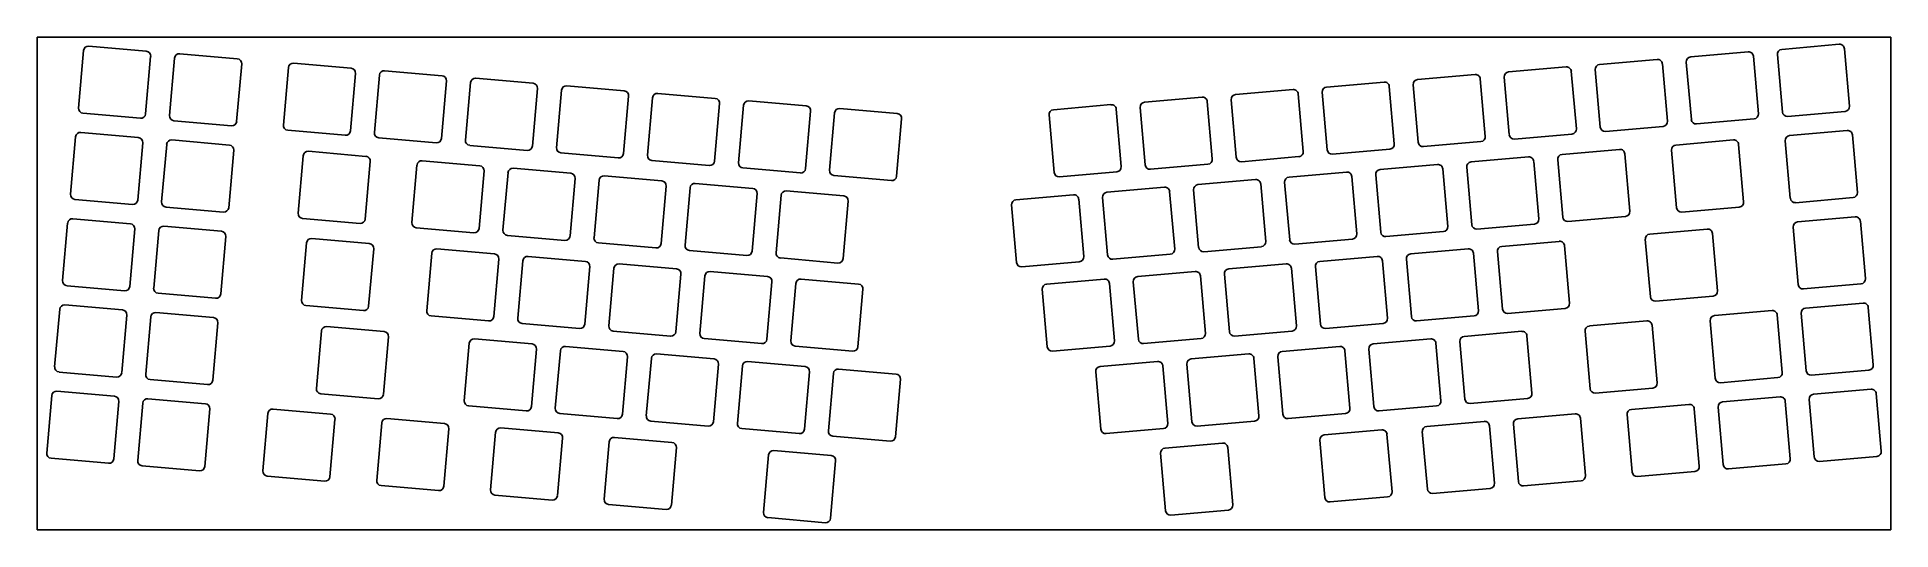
# Model space of a CAD drawing. Header units: millimetres. Extents: x 9 to 395, y -106 to -3.
import ezdxf

# ---------------------------------------------------------------- set-up
doc = ezdxf.new("R2010")
doc.units = ezdxf.units.MM

msp = doc.modelspace()

# ---------------------------------------------------------------- linework, layer by layer
for p, q in [((9.12, -3.13), (394.61, -3.13)), ((9.12, -105.6), (9.12, -3.13)), ((394.61, -105.6), (394.61, -3.13)), ((18.8, -5.94), (17.75, -17.89)), ((19.88, -5.03), (31.83, -6.07)), ((32.74, -7.16), (31.7, -19.11)), ((37.72, -7.5), (36.68, -19.46)), ((38.81, -6.6), (50.76, -7.64)), ((352.97, -7.25), (364.92, -6.2)), ((366.01, -7.11), (367.05, -19.07)), ((370.99, -6.76), (372.03, -18.72)), ((371.9, -5.68), (383.85, -4.63)), ((384.94, -5.54), (385.98, -17.5)), ((51.67, -8.72), (50.62, -20.68)), ((61.38, -9.47), (60.34, -21.42)), ((62.47, -8.56), (74.42, -9.6)), ((75.33, -10.69), (74.28, -22.64)), ((80.31, -11.03), (79.27, -22.99)), ((81.39, -10.13), (93.35, -11.17)), ((296.19, -11.96), (308.14, -10.91)), ((314.21, -11.47), (315.25, -23.42)), ((315.11, -10.39), (327.07, -9.34)), ((328.15, -10.25), (329.2, -22.2)), ((333.13, -9.9), (334.18, -21.86)), ((334.04, -8.82), (346, -7.77)), ((347.08, -8.68), (348.13, -20.64)), ((352.06, -8.33), (353.11, -20.29)), ((94.26, -12.25), (93.21, -24.21)), ((99.24, -12.6), (98.19, -24.56)), ((100.32, -11.69), (112.28, -12.74)), ((113.19, -13.82), (112.14, -25.78)), ((118.17, -14.17), (117.12, -26.13)), ((119.25, -13.26), (131.2, -14.31)), ((132.11, -15.39), (131.07, -27.35)), ((138.18, -14.83), (150.13, -15.88)), ((258.33, -15.09), (270.29, -14.05)), ((271.37, -14.96), (272.42, -26.91)), ((276.35, -14.61), (277.4, -26.56)), ((277.26, -13.52), (289.21, -12.48)), ((290.3, -13.39), (291.34, -25.34)), ((295.28, -13.04), (296.32, -24.99)), ((309.22, -11.82), (310.27, -23.77)), ((18.66, -18.97), (30.61, -20.02)), ((137.09, -15.74), (136.05, -27.69)), ((151.04, -16.96), (150, -28.92)), ((156.02, -17.31), (154.98, -29.26)), ((157.11, -16.4), (169.06, -17.45)), ((169.97, -18.53), (168.92, -30.48)), ((174.95, -18.88), (173.9, -30.83)), ((176.03, -17.97), (187.99, -19.02)), ((220.48, -18.23), (232.43, -17.18)), ((233.51, -18.09), (234.56, -30.05)), ((238.49, -17.75), (239.54, -29.7)), ((239.4, -16.66), (251.36, -15.62)), ((252.44, -16.52), (253.49, -28.48)), ((257.42, -16.18), (258.47, -28.13)), ((373.12, -19.63), (385.07, -18.58)), ((18.22, -22.96), (30.18, -24)), ((37.59, -20.54), (49.54, -21.59)), ((61.25, -22.5), (73.2, -23.55)), ((188.9, -20.1), (187.85, -32.05)), ((219.57, -19.31), (220.61, -31.27)), ((335.26, -22.76), (347.22, -21.72)), ((354.19, -21.2), (366.14, -20.15)), ((373.55, -23.61), (385.51, -22.57)), ((17.14, -23.87), (16.09, -35.82)), ((31.09, -25.09), (30.04, -37.04)), ((36.07, -25.44), (35.02, -37.39)), ((37.15, -24.53), (49.11, -25.57)), ((50.01, -26.66), (48.97, -38.61)), ((65.54, -26.88), (77.5, -27.93)), ((80.17, -24.07), (92.13, -25.12)), ((99.1, -25.64), (111.06, -26.69)), ((278.48, -27.47), (290.43, -26.43)), ((297.41, -25.9), (309.36, -24.86)), ((316.33, -24.33), (328.29, -23.29)), ((326.23, -27.53), (338.19, -26.49)), ((348.99, -26.66), (350.03, -38.61)), ((349.89, -25.57), (361.85, -24.53)), ((362.93, -25.44), (363.98, -37.39)), ((372.64, -24.7), (373.69, -36.65)), ((386.59, -23.47), (387.64, -35.43)), ((64.46, -27.79), (63.41, -39.74)), ((78.41, -29.01), (77.36, -40.96)), ((88.12, -29.75), (87.07, -41.7)), ((89.2, -28.84), (101.16, -29.89)), ((108.13, -30.41), (120.08, -31.46)), ((118.03, -27.21), (129.98, -28.26)), ((136.96, -28.78), (148.91, -29.82)), ((155.89, -30.35), (167.84, -31.39)), ((240.62, -30.61), (252.58, -29.56)), ((259.55, -29.04), (271.51, -27.99)), ((288.38, -30.67), (300.33, -29.63)), ((301.42, -30.53), (302.46, -42.49)), ((306.4, -30.19), (307.44, -42.14)), ((307.31, -29.1), (319.26, -28.06)), ((320.34, -28.97), (321.39, -40.92)), ((325.33, -28.62), (326.37, -40.57)), ((339.27, -27.4), (340.32, -39.35)), ((102.07, -30.97), (101.02, -42.92)), ((107.05, -31.32), (106, -43.27)), ((120.99, -32.54), (119.95, -44.49)), ((125.97, -32.89), (124.93, -44.84)), ((127.06, -31.98), (139.01, -33.02)), ((139.92, -34.11), (138.88, -46.06)), ((144.9, -34.46), (143.86, -46.41)), ((145.99, -33.55), (157.94, -34.59)), ((174.81, -31.92), (186.77, -32.96)), ((221.7, -32.18), (233.65, -31.13)), ((231.6, -35.38), (243.55, -34.33)), ((250.52, -33.81), (262.48, -32.76)), ((263.56, -33.67), (264.61, -45.63)), ((268.54, -33.32), (269.59, -45.28)), ((269.45, -32.24), (281.41, -31.19)), ((282.49, -32.1), (283.54, -44.06)), ((287.47, -31.75), (288.52, -43.71)), ((17, -36.9), (28.96, -37.95)), ((35.93, -38.47), (47.89, -39.52)), ((158.85, -35.68), (157.8, -47.63)), ((163.83, -36.03), (162.78, -47.98)), ((164.91, -35.12), (176.87, -36.16)), ((177.78, -37.25), (176.73, -49.2)), ((211.76, -38.03), (212.81, -49.98)), ((212.67, -36.95), (224.62, -35.9)), ((225.71, -36.81), (226.75, -48.76)), ((230.69, -36.46), (231.73, -48.42)), ((244.63, -35.24), (245.68, -47.2)), ((249.61, -34.89), (250.66, -46.85)), ((351.11, -39.52), (363.07, -38.47)), ((374.77, -37.56), (386.73, -36.51)), ((15.48, -41.8), (14.44, -53.75)), ((16.57, -40.89), (28.52, -41.94)), ((64.32, -40.83), (76.28, -41.87)), ((308.53, -43.05), (320.48, -42)), ((327.45, -41.48), (339.41, -40.43)), ((375.21, -41.54), (387.16, -40.5)), ((388.25, -41.41), (389.29, -53.36)), ((29.43, -43.02), (28.39, -54.97)), ((34.41, -43.37), (33.37, -55.32)), ((35.5, -42.46), (47.45, -43.5)), ((48.36, -44.59), (47.31, -56.54)), ((65.17, -45.92), (64.12, -57.87)), ((66.25, -45.01), (78.21, -46.05)), ((87.98, -42.79), (99.94, -43.83)), ((106.91, -44.36), (118.86, -45.4)), ((125.84, -45.93), (137.79, -46.97)), ((270.67, -46.19), (282.63, -45.14)), ((289.6, -44.62), (301.55, -43.57)), ((313.69, -46.64), (325.65, -45.6)), ((343.54, -45.18), (344.59, -57.13)), ((344.45, -44.09), (356.41, -43.05)), ((357.49, -43.96), (358.54, -55.91)), ((374.3, -42.63), (375.35, -54.58)), ((79.12, -47.14), (78.07, -59.09)), ((91.2, -48.07), (90.15, -60.03)), ((92.28, -47.16), (104.23, -48.21)), ((105.14, -49.29), (104.1, -61.25)), ((110.12, -49.64), (109.08, -61.6)), ((111.21, -48.73), (123.16, -49.78)), ((144.77, -47.49), (156.72, -48.54)), ((163.69, -49.06), (175.65, -50.11)), ((213.89, -50.89), (225.84, -49.85)), ((232.82, -49.32), (244.77, -48.28)), ((251.74, -47.76), (263.7, -46.71)), ((275.84, -49.78), (287.79, -48.73)), ((288.88, -49.64), (289.92, -61.6)), ((293.86, -49.29), (294.9, -61.25)), ((294.77, -48.21), (306.72, -47.16)), ((307.8, -48.07), (308.85, -60.03)), ((312.79, -47.73), (313.83, -59.68)), ((326.73, -46.5), (327.78, -58.46)), ((124.07, -50.86), (123.02, -62.82)), ((129.05, -51.21), (128, -63.17)), ((130.13, -50.3), (142.09, -51.35)), ((143, -52.43), (141.95, -64.39)), ((147.98, -52.78), (146.93, -64.73)), ((149.06, -51.87), (161.02, -52.92)), ((167.99, -53.44), (179.94, -54.49)), ((219.06, -54.49), (231.01, -53.44)), ((237.98, -52.92), (249.94, -51.87)), ((251.02, -52.78), (252.07, -64.73)), ((256, -52.43), (257.05, -64.39)), ((256.91, -51.35), (268.87, -50.3)), ((269.95, -51.21), (271, -63.17)), ((274.93, -50.86), (275.98, -62.82)), ((15.35, -54.84), (27.3, -55.88)), ((34.28, -56.41), (46.23, -57.45)), ((161.93, -54), (160.88, -65.95)), ((166.91, -54.35), (165.86, -66.3)), ((180.85, -55.57), (179.81, -67.52)), ((218.15, -55.57), (219.19, -67.52)), ((232.09, -54.35), (233.14, -66.3)), ((237.07, -54), (238.12, -65.95)), ((345.67, -58.04), (357.63, -56.99)), ((376.43, -55.49), (388.38, -54.44)), ((13.83, -59.73), (12.78, -71.68)), ((14.91, -58.82), (26.87, -59.87)), ((27.78, -60.95), (26.73, -72.9)), ((32.76, -61.3), (31.71, -73.25)), ((33.84, -60.39), (45.79, -61.44)), ((65.03, -58.95), (76.99, -60)), ((91.06, -61.11), (103.01, -62.16)), ((295.99, -62.16), (307.94, -61.11)), ((314.91, -60.59), (326.87, -59.54)), ((357.94, -61.04), (369.89, -60)), ((370.98, -60.91), (372.02, -72.86)), ((375.96, -60.56), (377, -72.51)), ((376.87, -59.47), (388.82, -58.43)), ((389.9, -59.34), (390.95, -71.29)), ((46.7, -62.52), (45.66, -74.47)), ((68.25, -64.24), (67.2, -76.19)), ((69.33, -63.33), (81.28, -64.38)), ((82.19, -65.46), (81.15, -77.41)), ((109.99, -62.68), (121.94, -63.73)), ((128.91, -64.25), (140.87, -65.29)), ((258.13, -65.29), (270.09, -64.25)), ((277.06, -63.73), (289.01, -62.68)), ((305.89, -65.36), (317.84, -64.31)), ((318.92, -65.22), (319.97, -77.18)), ((331, -64.28), (332.05, -76.24)), ((331.91, -63.2), (343.87, -62.15)), ((344.95, -63.06), (346, -75.02)), ((357.03, -62.13), (358.07, -74.08)), ((99, -66.79), (97.96, -78.74)), ((100.09, -65.88), (112.04, -66.93)), ((112.95, -68.01), (111.9, -79.96)), ((117.93, -68.36), (116.88, -80.31)), ((119.01, -67.45), (130.97, -68.5)), ((137.94, -69.02), (149.9, -70.06)), ((147.84, -65.82), (159.8, -66.86)), ((166.77, -67.39), (178.72, -68.43)), ((220.28, -68.43), (232.23, -67.39)), ((239.2, -66.86), (251.16, -65.82)), ((249.1, -70.06), (261.06, -69.02)), ((268.03, -68.5), (279.99, -67.45)), ((281.07, -68.36), (282.12, -80.31)), ((286.05, -68.01), (287.1, -79.96)), ((286.96, -66.93), (298.91, -65.88)), ((300, -66.79), (301.04, -78.74)), ((304.98, -66.44), (306.02, -78.4)), ((13.69, -72.77), (25.65, -73.81)), ((131.88, -69.58), (130.83, -81.53)), ((136.86, -69.93), (135.81, -81.88)), ((150.81, -71.15), (149.76, -83.1)), ((155.79, -71.5), (154.74, -83.45)), ((156.87, -70.59), (168.82, -71.63)), ((169.73, -72.72), (168.69, -84.67)), ((174.71, -73.06), (173.67, -85.02)), ((175.8, -72.16), (187.75, -73.2)), ((229.27, -72.72), (230.31, -84.67)), ((230.18, -71.63), (242.13, -70.59)), ((243.21, -71.5), (244.26, -83.45)), ((248.19, -71.15), (249.24, -83.1)), ((262.14, -69.93), (263.19, -81.88)), ((267.12, -69.58), (268.17, -81.53)), ((378.09, -73.42), (390.04, -72.38)), ((13.26, -76.75), (25.21, -77.8)), ((32.62, -74.34), (44.57, -75.38)), ((188.66, -74.29), (187.61, -86.24)), ((333.13, -77.15), (345.09, -76.1)), ((359.16, -74.99), (371.11, -73.94)), ((378.52, -77.41), (390.48, -76.36)), ((12.17, -77.66), (11.13, -89.62)), ((26.12, -78.88), (25.07, -90.84)), ((31.1, -79.23), (30.05, -91.18)), ((32.18, -78.32), (44.14, -79.37)), ((45.05, -80.45), (44, -92.4)), ((58.21, -80.48), (70.16, -81.52)), ((68.11, -77.28), (80.06, -78.32)), ((98.87, -79.83), (110.82, -80.87)), ((288.18, -80.87), (300.13, -79.83)), ((307.11, -79.3), (319.06, -78.26)), ((340.67, -80.54), (352.62, -79.5)), ((353.7, -80.41), (354.75, -92.36)), ((358.69, -80.06), (359.73, -92.01)), ((359.59, -78.98), (371.55, -77.93)), ((372.63, -78.84), (373.68, -90.79)), ((377.61, -78.49), (378.66, -90.44)), ((391.56, -77.27), (392.61, -89.22)), ((57.13, -81.39), (56.08, -93.34)), ((71.07, -82.61), (70.03, -94.56)), ((80.79, -83.35), (79.74, -95.3)), ((81.87, -82.44), (93.82, -83.49)), ((94.73, -84.57), (93.69, -96.52)), ((105.53, -84.4), (117.48, -85.45)), ((117.79, -81.4), (129.75, -82.44)), ((136.72, -82.96), (148.68, -84.01)), ((155.65, -84.53), (167.6, -85.58)), ((231.4, -85.58), (243.35, -84.53)), ((250.32, -84.01), (262.28, -82.96)), ((269.25, -82.44), (281.21, -81.4)), ((276.79, -85.84), (288.74, -84.79)), ((298.08, -84.07), (310.03, -83.03)), ((311.12, -83.94), (312.16, -95.89)), ((316.1, -83.59), (317.14, -95.54)), ((317.01, -82.5), (328.96, -81.46)), ((330.04, -82.37), (331.09, -94.32)), ((339.76, -81.63), (340.8, -93.58)), ((104.45, -85.31), (103.4, -97.26)), ((118.39, -86.53), (117.35, -98.48)), ((128.1, -87.27), (127.06, -99.22)), ((129.19, -86.36), (141.14, -87.41)), ((142.05, -88.49), (141.01, -100.45)), ((174.58, -86.1), (186.53, -87.15)), ((243.66, -88.58), (255.62, -87.54)), ((256.7, -88.45), (257.75, -100.4)), ((275.88, -86.92), (276.92, -98.88)), ((289.82, -85.7), (290.87, -97.66)), ((297.17, -85.16), (298.22, -97.11)), ((12.04, -90.7), (23.99, -91.75)), ((30.96, -92.27), (42.92, -93.31)), ((161.23, -90.02), (160.18, -101.97)), ((162.31, -89.11), (174.27, -90.15)), ((175.17, -91.24), (174.13, -103.19)), ((242.75, -89.67), (243.8, -101.62)), ((360.81, -92.92), (372.77, -91.88)), ((379.74, -91.35), (391.7, -90.31)), ((56.99, -94.43), (68.94, -95.47)), ((318.23, -96.45), (330.18, -95.41)), ((341.89, -94.49), (353.84, -93.44)), ((80.65, -96.39), (92.6, -97.43)), ((104.31, -98.35), (116.26, -99.39)), ((278.01, -99.79), (289.96, -98.74)), ((299.3, -98.02), (311.25, -96.97)), ((127.97, -100.31), (139.92, -101.35)), ((161.09, -103.05), (173.05, -104.1)), ((244.88, -102.53), (256.84, -101.48)), ((9.12, -105.6), (394.61, -105.6))]:
    msp.add_line(p, q)
for centre, start, end in [((19.79, -6.02), 85, 175), ((31.75, -7.07), 355, 85), ((38.72, -7.59), 85, 175), ((50.67, -8.64), 355, 85), ((353.06, -8.25), 95, 185), ((365.01, -7.2), 5, 95), ((371.99, -6.68), 95, 185), ((383.94, -5.63), 5, 95), ((62.38, -9.55), 85, 175), ((74.33, -10.6), 355, 85), ((81.31, -11.12), 85, 175), ((93.26, -12.17), 355, 85), ((308.23, -11.91), 5, 95), ((315.2, -11.38), 95, 185), ((327.16, -10.34), 5, 95), ((334.13, -9.81), 95, 185), ((346.08, -8.77), 5, 95), ((100.24, -12.69), 85, 175), ((112.19, -13.74), 355, 85), ((119.16, -14.26), 85, 175), ((131.12, -15.3), 355, 85), ((138.09, -15.83), 85, 175), ((258.42, -16.09), 95, 185), ((270.37, -15.04), 5, 95), ((277.35, -14.52), 95, 185), ((289.3, -13.47), 5, 95), ((296.27, -12.95), 95, 185), ((18.75, -17.98), 175, 265), ((30.7, -19.02), 265, 355), ((150.04, -16.87), 355, 85), ((157.02, -17.4), 85, 175), ((168.97, -18.44), 355, 85), ((175.95, -18.97), 85, 175), ((187.9, -20.01), 355, 85), ((220.56, -19.23), 95, 185), ((232.52, -18.18), 5, 95), ((239.49, -17.66), 95, 185), ((251.45, -16.61), 5, 95), ((366.06, -19.15), 275, 5), ((373.03, -18.63), 185, 275), ((384.99, -17.58), 275, 5), ((18.14, -23.95), 85, 175), ((37.67, -19.55), 175, 265), ((49.63, -20.59), 265, 355), ((61.33, -21.51), 175, 265), ((73.29, -22.55), 265, 355), ((80.26, -23.08), 175, 265), ((328.2, -22.29), 275, 5), ((335.18, -21.77), 185, 275), ((347.13, -20.72), 275, 5), ((354.1, -20.2), 185, 275), ((385.6, -23.56), 5, 95), ((30.09, -25), 355, 85), ((37.06, -25.52), 85, 175), ((49.02, -26.57), 355, 85), ((65.46, -27.88), 85, 175), ((92.22, -24.12), 265, 355), ((99.19, -24.64), 175, 265), ((111.14, -25.69), 265, 355), ((118.12, -26.21), 175, 265), ((271.42, -27), 275, 5), ((278.39, -26.47), 185, 275), ((290.35, -25.43), 275, 5), ((297.32, -24.91), 185, 275), ((309.27, -23.86), 275, 5), ((316.25, -23.34), 185, 275), ((338.28, -27.48), 5, 95), ((349.98, -26.57), 95, 185), ((361.94, -25.52), 5, 95), ((373.64, -24.61), 95, 185), ((77.41, -28.92), 355, 85), ((89.12, -29.84), 85, 175), ((101.07, -30.88), 355, 85), ((108.04, -31.41), 85, 175), ((130.07, -27.26), 265, 355), ((137.04, -27.78), 175, 265), ((149, -28.83), 265, 355), ((155.97, -29.35), 175, 265), ((167.93, -30.4), 265, 355), ((174.9, -30.92), 175, 265), ((233.56, -30.14), 275, 5), ((240.54, -29.61), 185, 275), ((252.49, -28.57), 275, 5), ((259.46, -28.04), 185, 275), ((288.47, -31.67), 95, 185), ((300.42, -30.62), 5, 95), ((307.39, -30.1), 95, 185), ((319.35, -29.05), 5, 95), ((326.32, -28.53), 95, 185), ((120, -32.45), 355, 85), ((126.97, -32.97), 85, 175), ((138.93, -34.02), 355, 85), ((145.9, -34.54), 85, 175), ((157.85, -35.59), 355, 85), ((186.85, -31.97), 265, 355), ((221.61, -31.18), 185, 275), ((243.64, -35.33), 5, 95), ((250.61, -34.81), 95, 185), ((262.57, -33.76), 5, 95), ((269.54, -33.24), 95, 185), ((281.49, -32.19), 5, 95), ((17.09, -35.91), 175, 265), ((29.05, -36.95), 265, 355), ((36.02, -37.48), 175, 265), ((164.83, -36.11), 85, 175), ((176.78, -37.16), 355, 85), ((212.76, -37.94), 95, 185), ((224.71, -36.9), 5, 95), ((231.68, -36.37), 95, 185), ((362.98, -37.48), 275, 5), ((374.69, -36.56), 185, 275), ((386.64, -35.52), 275, 5), ((16.48, -41.89), 85, 175), ((28.43, -42.93), 355, 85), ((47.97, -38.52), 265, 355), ((64.41, -39.83), 175, 265), ((76.36, -40.88), 265, 355), ((88.07, -41.79), 175, 265), ((308.44, -42.05), 185, 275), ((320.39, -41.01), 275, 5), ((327.37, -40.48), 185, 275), ((339.32, -39.44), 275, 5), ((351.03, -38.52), 185, 275), ((375.3, -42.54), 95, 185), ((387.25, -41.49), 5, 95), ((35.41, -43.45), 85, 175), ((47.36, -44.5), 355, 85), ((66.17, -46), 85, 175), ((78.12, -47.05), 355, 85), ((100.02, -42.84), 265, 355), ((107, -43.36), 175, 265), ((118.95, -44.41), 265, 355), ((125.92, -44.93), 175, 265), ((137.88, -45.98), 265, 355), ((263.61, -45.71), 275, 5), ((270.58, -45.19), 185, 275), ((282.54, -44.14), 275, 5), ((289.51, -43.62), 185, 275), ((301.47, -42.58), 275, 5), ((325.74, -46.59), 5, 95), ((344.54, -45.09), 95, 185), ((356.49, -44.04), 5, 95), ((92.19, -48.16), 85, 175), ((104.15, -49.21), 355, 85), ((111.12, -49.73), 85, 175), ((123.07, -50.78), 355, 85), ((144.85, -46.5), 175, 265), ((156.81, -47.54), 265, 355), ((163.78, -48.07), 175, 265), ((175.73, -49.11), 265, 355), ((213.8, -49.9), 185, 275), ((225.76, -48.85), 275, 5), ((232.73, -48.33), 185, 275), ((244.68, -47.28), 275, 5), ((251.66, -46.76), 185, 275), ((275.93, -50.78), 95, 185), ((287.88, -49.73), 5, 95), ((294.85, -49.21), 95, 185), ((306.81, -48.16), 5, 95), ((313.78, -47.64), 95, 185), ((15.43, -53.84), 175, 265), ((130.05, -51.3), 85, 175), ((142, -52.34), 355, 85), ((148.97, -52.87), 85, 175), ((160.93, -53.91), 355, 85), ((167.9, -54.44), 85, 175), ((231.1, -54.44), 5, 95), ((238.07, -53.91), 95, 185), ((250.03, -52.87), 5, 95), ((257, -52.34), 95, 185), ((268.95, -51.3), 5, 95), ((388.3, -53.45), 275, 5), ((27.39, -54.89), 265, 355), ((34.36, -55.41), 175, 265), ((46.32, -56.45), 265, 355), ((179.86, -55.48), 355, 85), ((219.14, -55.48), 95, 185), ((345.59, -57.04), 185, 275), ((357.54, -56), 275, 5), ((376.34, -54.49), 185, 275), ((14.82, -59.82), 85, 175), ((26.78, -60.86), 355, 85), ((33.75, -61.39), 85, 175), ((45.71, -62.43), 355, 85), ((65.12, -57.96), 175, 265), ((77.07, -59), 265, 355), ((91.15, -60.12), 175, 265), ((103.1, -61.16), 265, 355), ((110.07, -61.68), 175, 265), ((288.93, -61.68), 275, 5), ((295.9, -61.16), 185, 275), ((307.85, -60.12), 275, 5), ((314.83, -59.59), 185, 275), ((326.78, -58.55), 275, 5), ((358.03, -62.04), 95, 185), ((369.98, -60.99), 5, 95), ((376.95, -60.47), 95, 185), ((388.91, -59.43), 5, 95), ((69.24, -64.33), 85, 175), ((81.2, -65.37), 355, 85), ((122.03, -62.73), 265, 355), ((129, -63.25), 175, 265), ((140.96, -64.3), 265, 355), ((147.93, -64.82), 175, 265), ((251.07, -64.82), 275, 5), ((258.04, -64.3), 185, 275), ((270, -63.25), 275, 5), ((276.97, -62.73), 185, 275), ((305.97, -66.35), 95, 185), ((317.93, -65.31), 5, 95), ((332, -64.2), 95, 185), ((343.95, -63.15), 5, 95), ((100, -66.88), 85, 175), ((111.95, -67.92), 355, 85), ((118.93, -68.45), 85, 175), ((130.88, -69.49), 355, 85), ((137.85, -70.01), 85, 175), ((159.88, -65.87), 265, 355), ((166.86, -66.39), 175, 265), ((178.81, -67.44), 265, 355), ((220.19, -67.44), 185, 275), ((232.14, -66.39), 275, 5), ((239.12, -65.87), 185, 275), ((261.15, -70.01), 5, 95), ((268.12, -69.49), 95, 185), ((280.07, -68.45), 5, 95), ((287.05, -67.92), 95, 185), ((299, -66.88), 5, 95), ((13.78, -71.77), 175, 265), ((25.73, -72.82), 265, 355), ((149.81, -71.06), 355, 85), ((156.78, -71.58), 85, 175), ((168.74, -72.63), 355, 85), ((175.71, -73.15), 85, 175), ((187.66, -74.2), 355, 85), ((230.26, -72.63), 95, 185), ((242.22, -71.58), 5, 95), ((249.19, -71.06), 95, 185), ((371.03, -72.95), 275, 5), ((378, -72.43), 185, 275), ((389.95, -71.38), 275, 5), ((13.17, -77.75), 85, 175), ((32.71, -73.34), 175, 265), ((44.66, -74.39), 265, 355), ((68.2, -76.28), 175, 265), ((333.05, -76.15), 185, 275), ((345, -75.11), 275, 5), ((359.07, -73.99), 185, 275), ((390.56, -77.36), 5, 95), ((25.12, -78.79), 355, 85), ((32.1, -79.32), 85, 175), ((44.05, -80.36), 355, 85), ((58.12, -81.47), 85, 175), ((80.15, -77.33), 265, 355), ((98.95, -78.83), 175, 265), ((110.91, -79.88), 265, 355), ((117.88, -80.4), 175, 265), ((281.12, -80.4), 275, 5), ((288.09, -79.88), 185, 275), ((300.05, -78.83), 275, 5), ((307.02, -78.31), 185, 275), ((318.97, -77.26), 275, 5), ((340.75, -81.54), 95, 185), ((352.71, -80.49), 5, 95), ((359.68, -79.97), 95, 185), ((371.64, -78.93), 5, 95), ((378.61, -78.4), 95, 185), ((70.08, -82.52), 355, 85), ((81.78, -83.44), 85, 175), ((93.74, -84.48), 355, 85), ((105.44, -85.4), 85, 175), ((129.84, -81.45), 265, 355), ((136.81, -81.97), 175, 265), ((148.76, -83.01), 265, 355), ((155.74, -83.54), 175, 265), ((167.69, -84.58), 265, 355), ((231.31, -84.58), 185, 275), ((243.26, -83.54), 275, 5), ((250.24, -83.01), 185, 275), ((262.19, -81.97), 275, 5), ((269.16, -81.45), 185, 275), ((288.83, -85.79), 5, 95), ((298.17, -85.07), 95, 185), ((310.12, -84.02), 5, 95), ((317.09, -83.5), 95, 185), ((329.05, -82.46), 5, 95), ((117.4, -86.44), 355, 85), ((129.1, -87.36), 85, 175), ((141.06, -88.4), 355, 85), ((174.66, -85.11), 175, 265), ((186.62, -86.15), 265, 355), ((243.75, -89.58), 95, 185), ((255.7, -88.53), 5, 95), ((276.87, -86.83), 95, 185), ((12.12, -89.7), 175, 265), ((24.08, -90.75), 265, 355), ((31.05, -91.27), 175, 265), ((43, -92.32), 265, 355), ((162.22, -90.1), 85, 175), ((174.18, -91.15), 355, 85), ((353.75, -92.45), 275, 5), ((360.73, -91.93), 185, 275), ((372.68, -90.88), 275, 5), ((379.65, -90.36), 185, 275), ((391.61, -89.31), 275, 5), ((57.08, -93.43), 175, 265), ((69.03, -94.47), 265, 355), ((80.74, -95.39), 175, 265), ((311.17, -95.98), 275, 5), ((318.14, -95.46), 185, 275), ((330.09, -94.41), 275, 5), ((341.8, -93.49), 185, 275), ((92.69, -96.44), 265, 355), ((104.4, -97.35), 175, 265), ((116.35, -98.4), 265, 355), ((128.05, -99.31), 175, 265), ((277.92, -98.79), 185, 275), ((289.87, -97.74), 275, 5), ((299.21, -97.02), 185, 275), ((140.01, -100.36), 265, 355), ((161.18, -102.06), 175, 265), ((173.13, -103.1), 265, 355), ((244.79, -101.53), 185, 275), ((256.75, -100.49), 275, 5)]:
    msp.add_arc(centre, 1, start, end)

doc.saveas('drawing.dxf')
